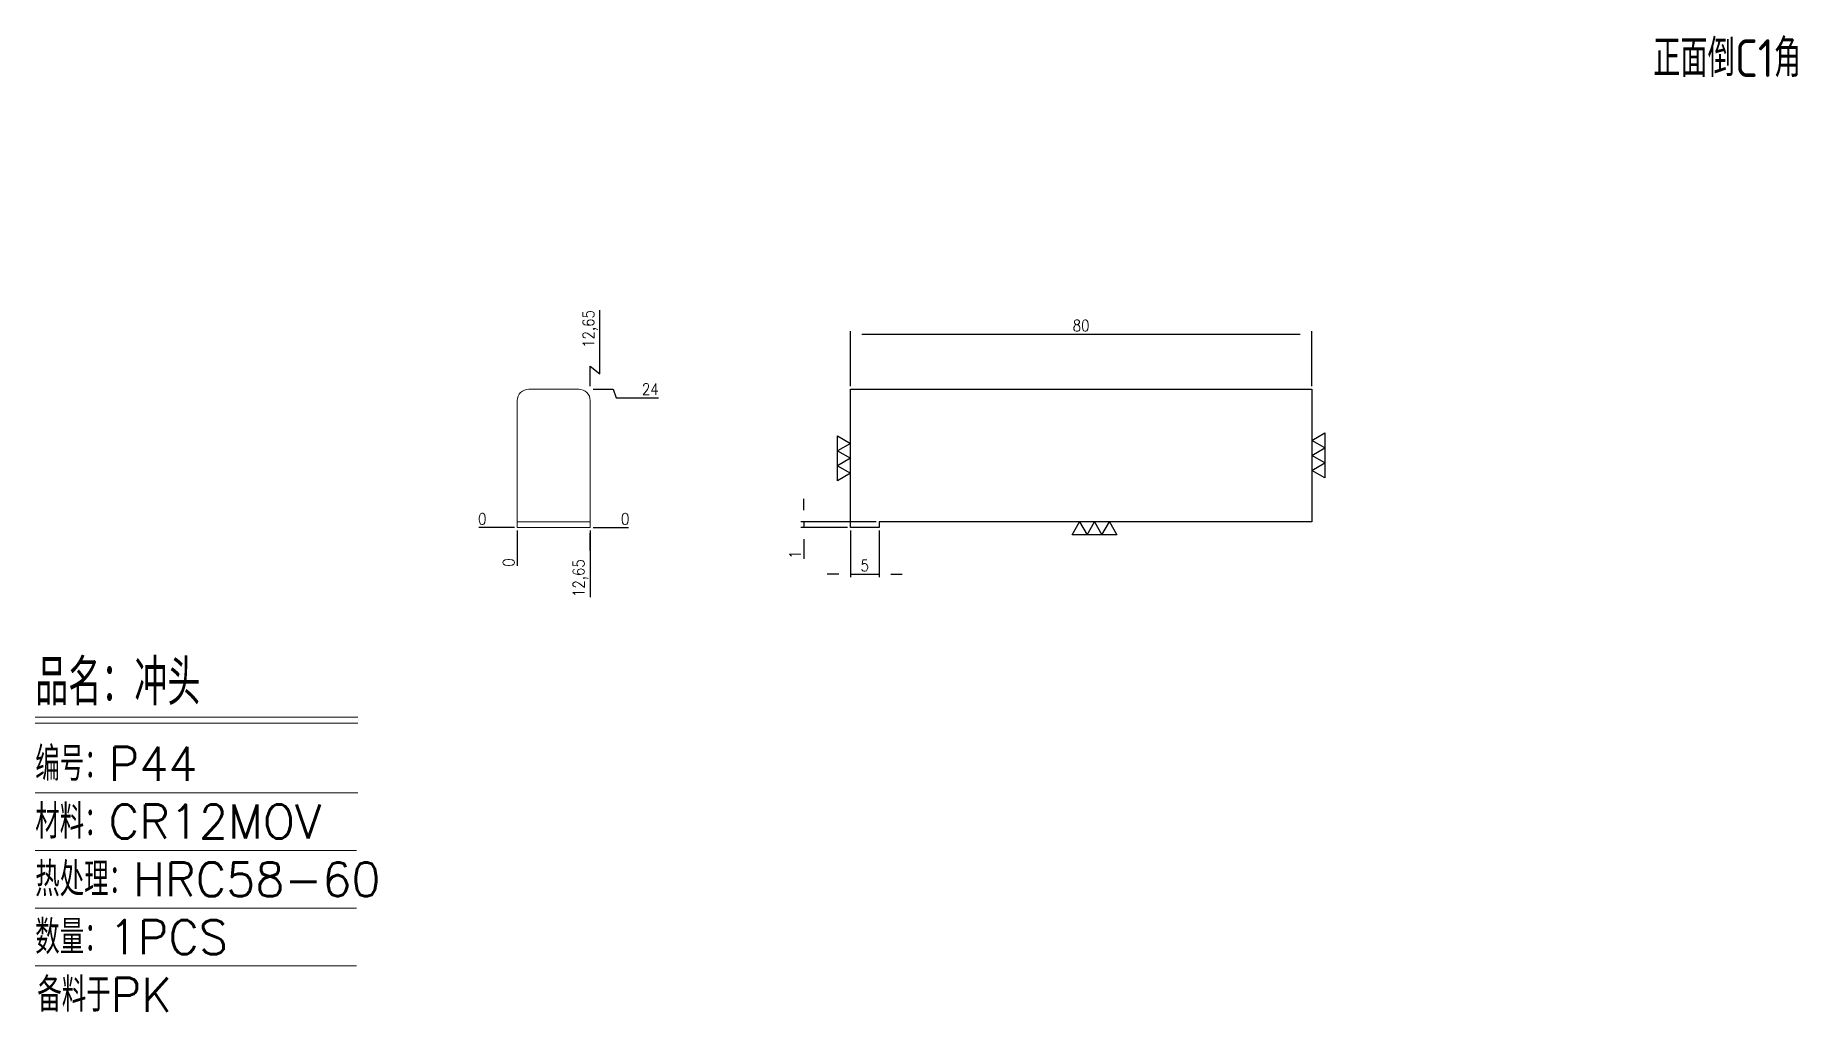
# Model space of a CAD drawing. Header units: millimetres. Extents: x 111565 to 111870, y 9284 to 9453.
import ezdxf

# ---------------------------------------------------------------- set-up
doc = ezdxf.new("R2010")
doc.units = ezdxf.units.MM
doc.linetypes.add('HIDDEN', pattern=[0])
for name, color, linetype in [('DIM', 4, 'Continuous'), ('PUNCH', 2, 'Continuous'), ('TEXT', 4, 'Continuous')]:
    doc.layers.add(name, color=color, linetype=linetype)
doc.styles.add('chinesef_fs', font='simplex.shx', dxfattribs={"bigfont": 'gbcbig.shx'})
doc.styles.add('gbenor', font='gbenor.shx', dxfattribs={"bigfont": 'gbcbig.shx'})
doc.styles.get("Standard").update_dxf_attribs({"font": 'txt.shx', "width": 0.85, "bigfont": 'ctxt.shx'})
doc.dimstyles.new('T-2-WX', dxfattribs={"dimtxt": 2, "dimasz": 2, "dimexe": 0.5, "dimexo": 0.5, "dimgap": 0.5, "dimtad": 1, "dimtxsty": 'Standard', "dimblk": 'OPEN30', "dimcen": 0, "dimazin": 3, "dimtfac": 1, "dimtmove": 0, "dimatfit": 3, "dimldrblk": 'OPEN30', "dimlwd": -1, "dimlwe": -1})

# ---------------------------------------------------------------- blocks, each defined once
blk = doc.blocks.new('*D7579')
at = {"layer": 'Defpoints', "color": 0}
for p in [(111648.29, 9367.49), (111660.94, 9367.49), (111665.94, 9367.49)]:
    blk.add_point(p, dxfattribs=at)
at = {"layer": 'DIM', "color": 0}
blk.add_line((111661.44, 9367.49), (111667.57, 9367.49), dxfattribs=at)
at = {"layer": 'DIM', "color": 0, "insert": (111667, 9368.99), "char_height": 2, "attachment_point": 5}
blk.add_mtext('0', dxfattribs=at)
blk = doc.blocks.new('_Open30')
blk = doc.blocks.new('*D7580')
at = {"layer": 'Defpoints', "color": 0}
for p in [(111660.94, 9391.49), (111669.45, 9389.99), (111648.29, 9367.49)]:
    blk.add_point(p, dxfattribs=at)
at = {"layer": 'DIM', "color": 0}
for p, q in [((111661.44, 9391.49), (111664.94, 9391.49)), ((111664.94, 9391.49), (111665.45, 9389.99)), ((111665.45, 9389.99), (111672.78, 9389.99))]:
    blk.add_line(p, q, dxfattribs=at)
at = {"layer": 'DIM', "color": 0, "insert": (111671.36, 9391.49), "char_height": 2, "attachment_point": 5}
blk.add_mtext('24', dxfattribs=at)
blk = doc.blocks.new('*D7581')
at = {"layer": 'Defpoints', "color": 0}
for p in [(111643.29, 9367.49), (111648.29, 9367.49), (111648.29, 9367.49)]:
    blk.add_point(p, dxfattribs=at)
at = {"layer": 'DIM', "color": 0}
blk.add_line((111647.79, 9367.49), (111641.65, 9367.49), dxfattribs=at)
at = {"layer": 'DIM', "color": 0, "insert": (111642.22, 9368.99), "char_height": 2, "attachment_point": 5}
blk.add_mtext('0', dxfattribs=at)
blk = doc.blocks.new('*D7582')
at = {"layer": 'Defpoints', "color": 0}
for p in [(111648.29, 9367.49), (111660.94, 9367.49), (111660.94, 9362.49)]:
    blk.add_point(p, dxfattribs=at)
at = {"layer": 'DIM', "color": 0}
for p, q in [((111660.94, 9366.99), (111660.94, 9363.49)), ((111660.94, 9363.49), (111660.94, 9366.49)), ((111660.94, 9366.49), (111660.94, 9355.43))]:
    blk.add_line(p, q, dxfattribs=at)
at = {"layer": 'DIM', "color": 0, "insert": (111659.25, 9358.71), "char_height": 2, "attachment_point": 5, "rotation": 90}
blk.add_mtext('12,65', dxfattribs=at)
blk = doc.blocks.new('*D7583')
at = {"layer": 'Defpoints', "color": 0}
for p in [(111648.29, 9367.49), (111648.29, 9367.49), (111648.29, 9362.49)]:
    blk.add_point(p, dxfattribs=at)
at = {"layer": 'DIM', "color": 0}
blk.add_line((111648.29, 9366.99), (111648.29, 9360.86), dxfattribs=at)
at = {"layer": 'DIM', "color": 0, "insert": (111646.79, 9361.43), "char_height": 2, "attachment_point": 5, "rotation": 90}
blk.add_mtext('0', dxfattribs=at)
blk = doc.blocks.new('*D7584')
at = {"layer": 'Defpoints', "color": 0}
for p in [(111662.63, 9398.14), (111660.94, 9391.49), (111648.29, 9367.49)]:
    blk.add_point(p, dxfattribs=at)
at = {"layer": 'DIM', "color": 0}
for p, q in [((111662.63, 9394.14), (111662.63, 9405.2)), ((111660.94, 9391.99), (111660.94, 9395.49)), ((111660.94, 9395.49), (111662.63, 9394.14))]:
    blk.add_line(p, q, dxfattribs=at)
at = {"layer": 'DIM', "color": 0, "insert": (111660.94, 9401.92), "char_height": 2, "attachment_point": 5, "rotation": 90}
blk.add_mtext('12,65', dxfattribs=at)
blk = doc.blocks.new('*D7585')
at = {"layer": 'Defpoints', "color": 0}
for p in [(111786.04, 9401.02), (111706.04, 9391.49), (111786.04, 9391.49)]:
    blk.add_point(p, dxfattribs=at)
at = {"layer": 'DIM', "color": 0}
for p, q in [((111706.04, 9391.99), (111706.04, 9401.52)), ((111708.04, 9401.02), (111784.04, 9401.02)), ((111786.04, 9391.99), (111786.04, 9401.52))]:
    blk.add_line(p, q, dxfattribs=at)
at = {"layer": 'DIM', "color": 0, "insert": (111746.04, 9402.52), "char_height": 2, "attachment_point": 5}
blk.add_mtext('80', dxfattribs=at)
blk = doc.blocks.new('*D7586')
at = {"layer": 'Defpoints', "color": 0}
for p in [(111706.04, 9367.49), (111711.04, 9367.49), (111711.04, 9359.41)]:
    blk.add_point(p, dxfattribs=at)
at = {"layer": 'DIM', "color": 0}
for p, q in [((111706.04, 9366.99), (111706.04, 9358.91)), ((111711.04, 9366.99), (111711.04, 9358.91)), ((111704.04, 9359.41), (111702.04, 9359.41)), ((111706.04, 9359.41), (111711.04, 9359.41)), ((111713.04, 9359.41), (111715.04, 9359.41))]:
    blk.add_line(p, q, dxfattribs=at)
at = {"layer": 'DIM', "color": 0, "insert": (111708.54, 9360.91), "char_height": 2, "attachment_point": 5}
blk.add_mtext('5', dxfattribs=at)
blk = doc.blocks.new('*D7587')
at = {"layer": 'Defpoints', "color": 0}
for p in [(111697.96, 9367.49), (111706.04, 9367.49), (111711.04, 9368.49)]:
    blk.add_point(p, dxfattribs=at)
at = {"layer": 'DIM', "color": 0}
for p, q in [((111697.96, 9370.49), (111697.96, 9372.49)), ((111710.54, 9368.49), (111697.46, 9368.49)), ((111705.54, 9367.49), (111697.46, 9367.49)), ((111697.96, 9368.49), (111697.96, 9367.49)), ((111697.96, 9365.49), (111697.96, 9362.09))]:
    blk.add_line(p, q, dxfattribs=at)
at = {"layer": 'DIM', "color": 0, "insert": (111696.46, 9362.79), "char_height": 2, "attachment_point": 5, "rotation": 90}
blk.add_mtext('1', dxfattribs=at)

msp = doc.modelspace()

# ---------------------------------------------------------------- linework, layer by layer
at = {"layer": 'DIM', "color": 4, "linetype": 'Continuous', "lineweight": 13}
for p, q in [((111564.723, 9334.599), (111620.642, 9334.599)), ((111564.723, 9333.569), (111620.642, 9333.569)), ((111564.723, 9321.496), (111620.642, 9321.496)), ((111564.723, 9311.485), (111620.399, 9311.485)), ((111564.723, 9301.474), (111620.399, 9301.474)), ((111564.723, 9291.462), (111620.399, 9291.462))]:
    msp.add_line(p, q, dxfattribs=at)
at = {"layer": 'PUNCH', "linetype": 'Continuous', "lineweight": 15}
msp.add_lwpolyline([(111660.938, 9367.492), (111660.938, 9389.494, 0.4142136), (111658.938, 9391.494), (111650.288, 9391.494, 0.4142136), (111648.288, 9389.494), (111648.288, 9367.492)], format="xyb", close=True, dxfattribs=at)
at = {"layer": 'PUNCH', "linetype": 'HIDDEN', "lineweight": 15}
msp.add_lwpolyline([(111660.938, 9368.492), (111648.288, 9368.492)], dxfattribs=at)
at = {"layer": 'TEXT', "color": 2}
msp.add_lwpolyline([(111711.039, 9368.492), (111711.039, 9367.492), (111706.039, 9367.492), (111706.039, 9391.494), (111786.039, 9391.494), (111786.039, 9368.492)], close=True, dxfattribs=at)
at = {"layer": 'TEXT'}
for points in [[(111703.789, 9383.39), (111706.039, 9382.091), (111703.789, 9380.792), (111706.039, 9379.493), (111703.789, 9378.194), (111706.039, 9376.895), (111703.789, 9375.596), (111703.789, 9383.39)], [(111788.289, 9376.096), (111786.039, 9377.395), (111788.289, 9378.694), (111786.039, 9379.993), (111788.289, 9381.292), (111786.039, 9382.591), (111788.289, 9383.89), (111788.289, 9376.096)], [(111744.468, 9366.242), (111745.767, 9368.492), (111747.066, 9366.242), (111748.365, 9368.492), (111749.664, 9366.242), (111750.963, 9368.492), (111752.262, 9366.242), (111744.468, 9366.242)]]:
    msp.add_lwpolyline(points, close=True, dxfattribs=at)

# ---------------------------------------------------------------- texts
at = {"layer": 'DIM', "color": 3, "linetype": 'Continuous', "lineweight": 13, "style": 'chinesef_fs'}
for s, height, p in [('品名：冲头', 7.9502, (111564.723, 9336.66)), ('编号：P44', 5.889, (111564.723, 9323.557)), ('材料：CR12MOV', 5.889, (111564.723, 9313.546)), ('热处理：HRC58-60', 5.88901, (111564.723, 9303.535)), ('数量：1PCS', 5.889, (111564.723, 9293.523)), ('备料于PK', 5.889, (111565.082, 9283.512))]:
    msp.add_text(s, height=height, dxfattribs=at).set_placement(p)
at = {"layer": 'TEXT', "color": 4, "lineweight": 18, "style": 'gbenor'}
msp.add_text('正面倒C1角', height=6.5409, dxfattribs=at).set_placement((111845.249, 9445.624))

# ---------------------------------------------------------------- dimensions: what is measured, and where the dimension line sits
at = {"layer": 'DIM'}
for feature_location, offset, dtype, origin, picture, middle in [((111660.938, 9391.494), (1.691, 6.646), 1, (111648.288, 9367.492), '*D7584', (111660.938, 9401.919)), ((111660.938, 9391.494), (8.508, -1.5), 0, (111648.288, 9367.492), '*D7580', (111671.363, 9391.494)), ((111648.28793729, 9367.492137627), (-5, 0), 0, (111648.28793729, 9367.492137627), '*D7581', (111642.221270624, 9368.992137627)), ((111660.937578802, 9367.492137627), (5, 0), 0, (111648.28793729, 9367.492137627), '*D7579', (111667.004245468, 9368.992137627)), ((111648.28793729, 9367.492137627), (0, -5), 1, (111648.28793729, 9367.492137627), '*D7583', (111646.78793729, 9361.42547096)), ((111660.938, 9367.492), (0, -5), 1, (111648.288, 9367.492), '*D7582', (111659.247, 9358.714))]:
    dim = msp.add_ordinate_dim(feature_location=feature_location, offset=offset, dtype=dtype, origin=origin, dimstyle='T-2-WX', dxfattribs=at)
    dim.commit()
    dim.dimension.update_dxf_attribs({"geometry": picture, "text_midpoint": middle})
for base, p1, p2, picture, middle in [((111786.039, 9401.018), (111706.039, 9391.494), (111786.039, 9391.494), '*D7585', (111746.039, 9402.518)), ((111711.039, 9359.407), (111706.039, 9367.492), (111711.039, 9367.492), '*D7586', (111708.539, 9360.907))]:
    dim = msp.add_linear_dim(base=base, p1=p1, p2=p2, dimstyle='T-2-WX', dxfattribs=at)
    dim.commit()
    dim.dimension.update_dxf_attribs({"geometry": picture, "text_midpoint": middle})
dim = msp.add_linear_dim(base=(111697.96, 9367.492), p1=(111711.039, 9368.492), p2=(111706.039, 9367.492), angle=90, dimstyle='T-2-WX', dxfattribs=at)
dim.commit()
dim.dimension.update_dxf_attribs({"geometry": '*D7587', "text_midpoint": (111696.46, 9362.79)})

doc.saveas('drawing.dxf')
